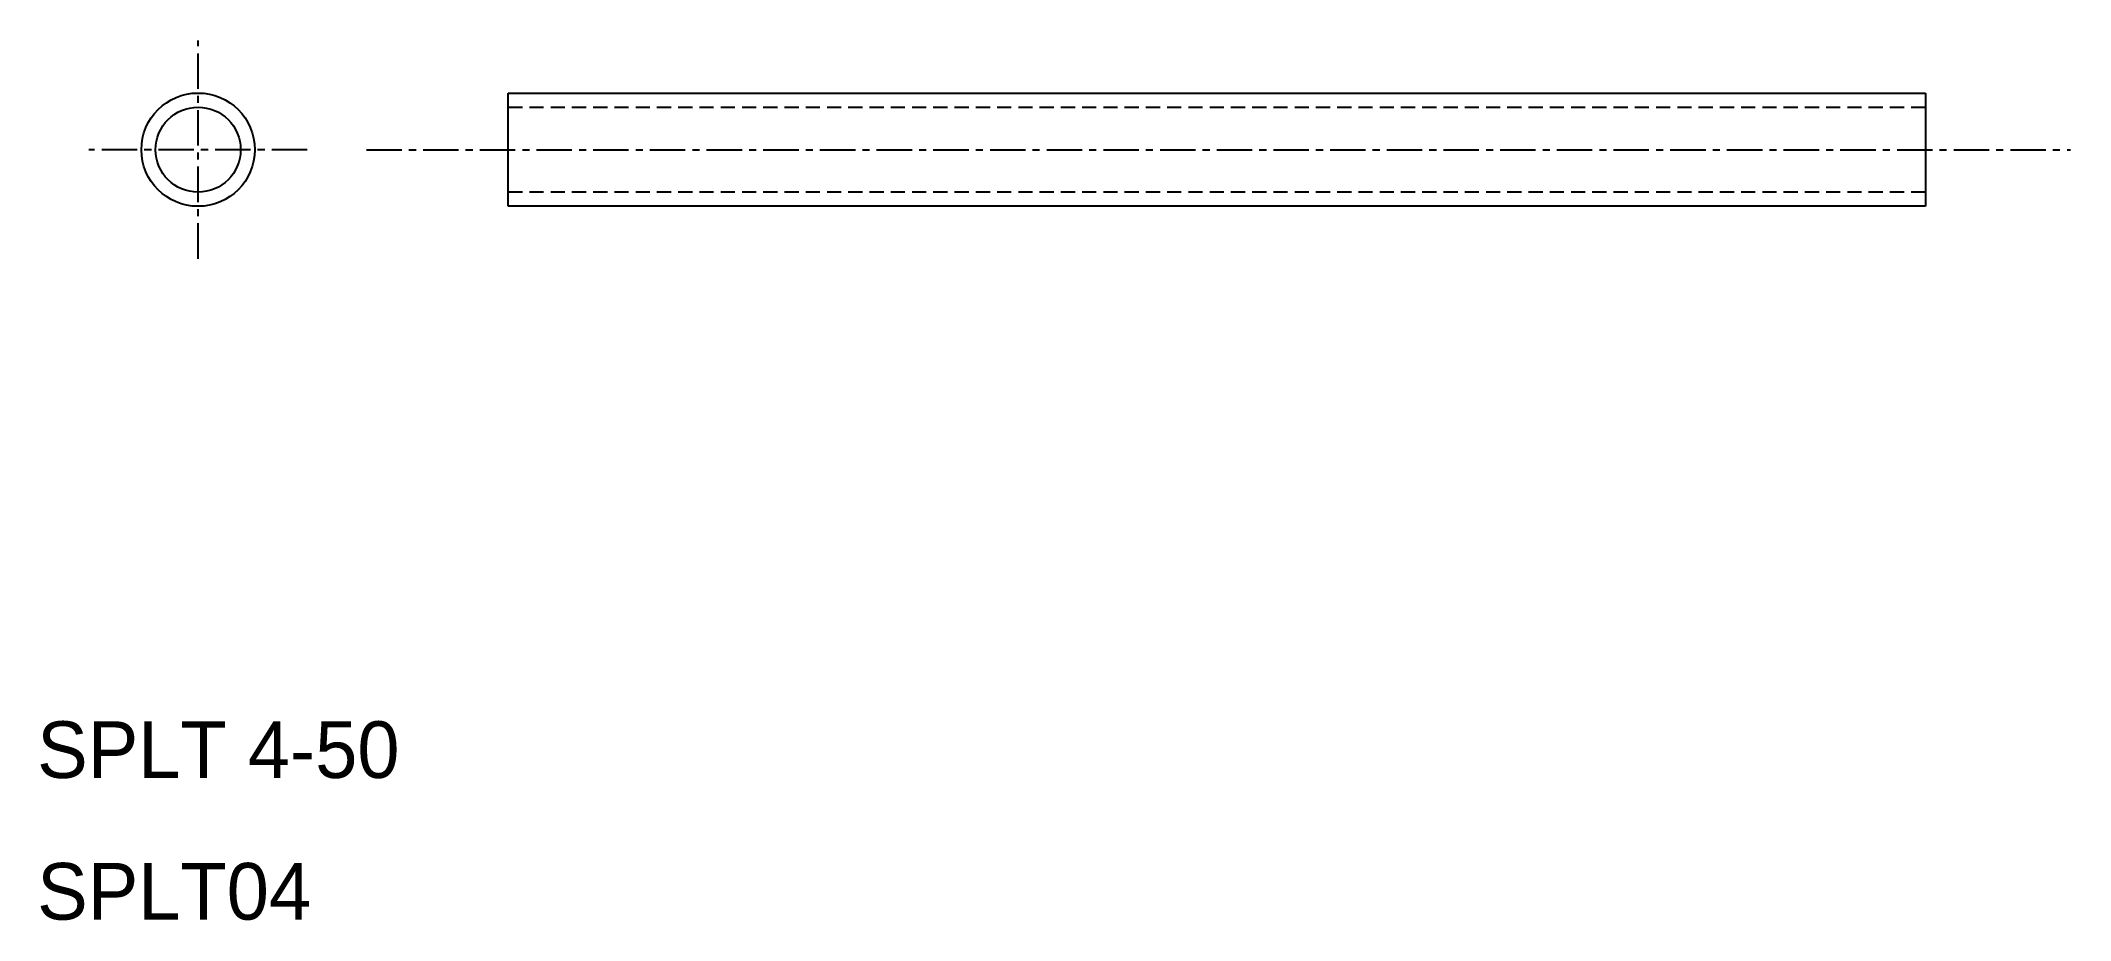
# Model space of a CAD drawing. Extents: x 10.1 to 81.7, y 10 to 41.
import ezdxf

# ---------------------------------------------------------------- set-up
doc = ezdxf.new("R2010")
doc.units = 0
doc.linetypes.add('CENTER', pattern=[2, 1.25, -0.25, 0.25, -0.25])
doc.linetypes.add('DASHED', pattern=[0.75, 0.5, -0.25])
doc.layers.get('0').update_dxf_attribs({"linetype": 'CONTINUOUS'})
doc.layers.add('CENTER', color=1, linetype='CENTER')

msp = doc.modelspace()

# ---------------------------------------------------------------- linework, layer by layer
at = {"color": 7, "linetype": 'CONTINUOUS'}
for p, q in [((26.618, 39.179), (76.618, 39.179)), ((26.618, 35.179), (26.618, 39.179)), ((76.618, 39.179), (76.618, 35.179)), ((76.618, 35.179), (26.618, 35.179))]:
    msp.add_line(p, q, dxfattribs=at)
at = {"color": 3, "linetype": 'DASHED'}
for p, q in [((26.618, 38.679), (76.618, 38.679)), ((76.618, 35.679), (26.618, 35.679))]:
    msp.add_line(p, q, dxfattribs=at)
for p, q in [((39.118, 39.179), (39.118, 39.18)), ((51.618, 39.179), (51.618, 39.179))]:
    msp.add_line(p, q)
at = {"color": 7, "linetype": 'CONTINUOUS'}
for radius in [2, 1.5]:
    msp.add_circle((15.678, 37.179), radius, dxfattribs=at)
at = {"layer": 'CENTER', "color": 1, "linetype": 'CENTER'}
for p, q in [((15.678, 33.329), (15.678, 41.03)), ((19.529, 37.179), (11.828, 37.179)), ((21.618, 37.179), (81.736, 37.179))]:
    msp.add_line(p, q, dxfattribs=at)

# ---------------------------------------------------------------- texts
at = {"color": 7, "linetype": 'CONTINUOUS'}
for s, p in [('SPLT 4-50', (10, 15)), ('SPLT04', (10, 10))]:
    msp.add_text(s, height=2, dxfattribs=at).set_placement(p)

doc.saveas('drawing.dxf')
